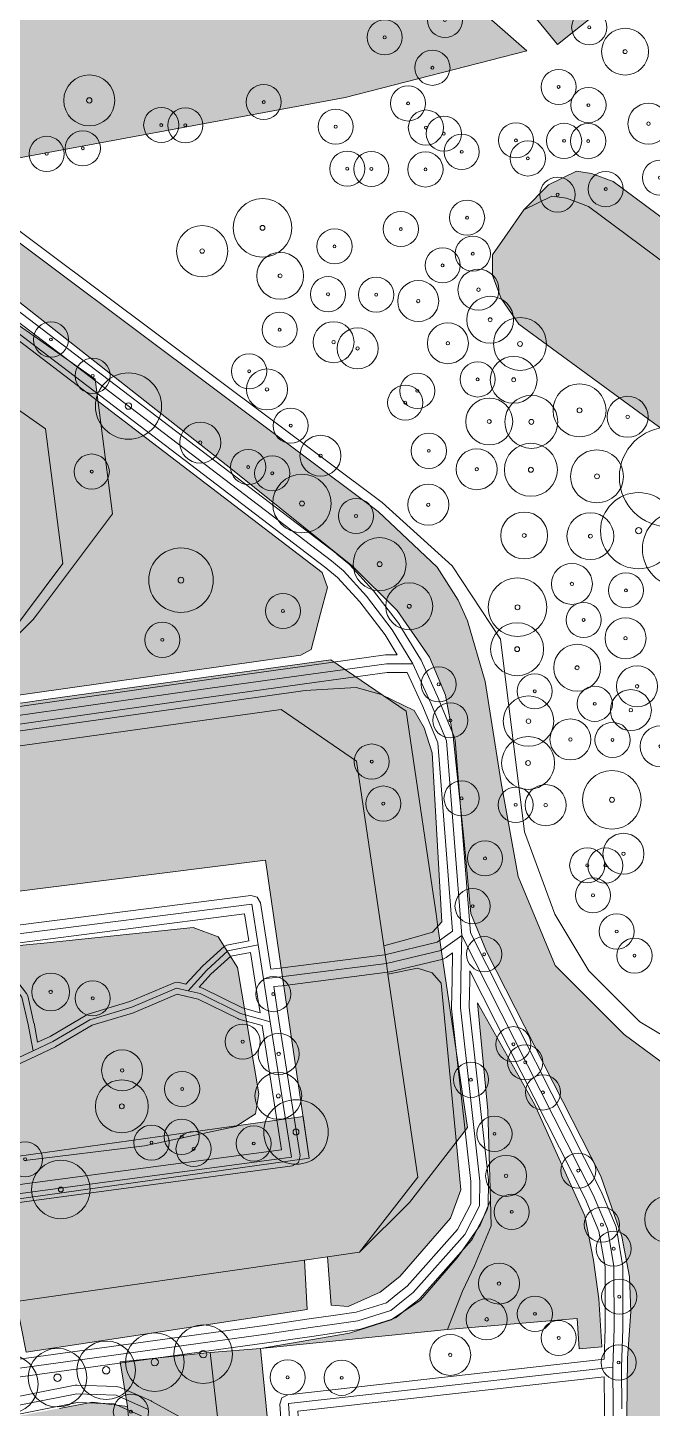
# Model space of a CAD drawing. Header units: metres. Extents: x -6 to 981, y -3 to 1020.
# Drawn here: x 720.2 to 826.9, y 386.9 to 622.7 of the extents above; entities that cross this region are included whole.
import ezdxf

# ---------------------------------------------------------------- set-up
doc = ezdxf.new("R2010")
doc.units = ezdxf.units.M
doc.header["$MEASUREMENT"] = 0
for name, color, linetype, lineweight, true_color in [('TPX_BUILDINGS', 7, 'CONTINUOUS', 0, 0x000000), ('TPX_BUILDINGS_HATCH', 7, 'CONTINUOUS', 0, 0xf0f0f0), ('TPX_BUILDINGS_SHADOWS_HATCH', 7, 'CONTINUOUS', 0, 0x000000), ('TPX_BUILDINGS_SHADOWS_OUTLINES', 7, 'CONTINUOUS', 0, 0x000000), ('TPX_ROADS_AXES', 7, 'CONTINUOUS', 0, 0x323232), ('TPX_ROADS_CONTOURS', 7, 'CONTINUOUS', 0, 0x646464), ('TPX_VEGETATION_GREEN_SPACES', 7, 'CONTINUOUS', 0, 0x58ba48), ('TPX_VEGETATION_GREEN_SPACES_HATCH', 7, 'CONTINUOUS', 0, 0x58ba48), ('TPX_VEGETATION_TREES_INDIVIDUAL', 7, 'CONTINUOUS', 0, 0x136734), ('TPX_WATERWAYS', 7, 'CONTINUOUS', 0, 0x7aafdf)]:
    doc.layers.add(name, color=color, linetype=linetype, lineweight=lineweight, true_color=true_color)

# ---------------------------------------------------------------- blocks, each defined once
blk = doc.blocks.new('TREETR004_CR044')
at = {"layer": 'TPX_VEGETATION_TREES_INDIVIDUAL'}
for radius in [4.37, 0.375]:
    blk.add_circle((0, 0, 0.04), radius, dxfattribs=at)
blk = doc.blocks.new('TREETR007_CR085')
at = {"layer": 'TPX_VEGETATION_TREES_INDIVIDUAL'}
for radius in [8.5, 0.708]:
    blk.add_circle((0, 0, 0.04), radius, dxfattribs=at)
blk = doc.blocks.new('TREETR005_CR044')
at = {"layer": 'TPX_VEGETATION_TREES_INDIVIDUAL'}
for radius in [4.36, 0.458]:
    blk.add_circle((0, 0, 0.04), radius, dxfattribs=at)
blk = doc.blocks.new('TREETR003_CR032')
at = {"layer": 'TPX_VEGETATION_TREES_INDIVIDUAL'}
for radius in [3.23, 0.292]:
    blk.add_circle((0, 0, 0.04), radius, dxfattribs=at)
blk = doc.blocks.new('TREETR003_CR040')
at = {"layer": 'TPX_VEGETATION_TREES_INDIVIDUAL'}
for radius in [4, 0.333]:
    blk.add_circle((0, 0, 0.04), radius, dxfattribs=at)
blk = doc.blocks.new('TREETR003_CR030')
at = {"layer": 'TPX_VEGETATION_TREES_INDIVIDUAL'}
for radius in [3, 0.25]:
    blk.add_circle((0, 0, 0.04), radius, dxfattribs=at)
blk = doc.blocks.new('TREETR003_CR035')
at = {"layer": 'TPX_VEGETATION_TREES_INDIVIDUAL'}
for radius in [3.5, 0.292]:
    blk.add_circle((0, 0, 0.04), radius, dxfattribs=at)
blk = doc.blocks.new('TREETR005_CR065')
at = {"layer": 'TPX_VEGETATION_TREES_INDIVIDUAL'}
for radius in [6.5, 0.542]:
    blk.add_circle((0, 0, 0.04), radius, dxfattribs=at)
blk = doc.blocks.new('TREETR005_CR057')
at = {"layer": 'TPX_VEGETATION_TREES_INDIVIDUAL'}
for radius in [5.65, 0.542]:
    blk.add_circle((0, 0, 0.04), radius, dxfattribs=at)
blk = doc.blocks.new('TREETR004_CR043')
at = {"layer": 'TPX_VEGETATION_TREES_INDIVIDUAL'}
for radius in [4.3, 0.375]:
    blk.add_circle((0, 0, 0.04), radius, dxfattribs=at)
blk = doc.blocks.new('TREETR006_CR050')
at = {"layer": 'TPX_VEGETATION_TREES_INDIVIDUAL'}
for radius in [5, 0.625]:
    blk.add_circle((0, 0, 0.04), radius, dxfattribs=at)
blk = doc.blocks.new('TREETR005_CR055')
at = {"layer": 'TPX_VEGETATION_TREES_INDIVIDUAL'}
for radius in [5.51, 0.5]:
    blk.add_circle((0, 0, 0.04), radius, dxfattribs=at)
blk = doc.blocks.new('TREETR004_CR050')
at = {"layer": 'TPX_VEGETATION_TREES_INDIVIDUAL'}
for radius in [5, 0.417]:
    blk.add_circle((0, 0, 0.04), radius, dxfattribs=at)
blk = doc.blocks.new('TREETR004_CR045')
at = {"layer": 'TPX_VEGETATION_TREES_INDIVIDUAL'}
for radius in [4.52, 0.417]:
    blk.add_circle((0, 0, 0.04), radius, dxfattribs=at)

msp = doc.modelspace()

# ---------------------------------------------------------------- hatches: boundary and pattern name
at = {"layer": 'TPX_BUILDINGS_HATCH'}
for points in [[(799.64, 583.88), (799.61, 580.35), (801.09, 576.45), (804.1, 572.04), (836.06, 548.64), (838.74, 545.75), (840.83, 542.61), (841.56, 539.15), (850.01, 483.78), (850.98, 478.72), (853.49, 475.65), (864.59, 467.8), (866.45, 467.11), (868.66, 467.09), (870.54, 468.59), (870.89, 470.43), (870.84, 473.22), (866.36, 505.41), (859.5, 554.83), (857.67, 559.22), (856.17, 561.6), (853.66, 564.32), (849.78, 567.06), (815.98, 592.15), (812.26, 593.54), (809.73, 593.89), (804.96, 591.59), (801.7, 586.9), (799.64, 583.88)], [(615.81, 487.43), (605.84, 474.41), (610.96, 470.5), (615.21, 467.26), (658.31, 434.33), (660.24, 432.92), (661.4, 431.98), (699.94, 402.56), (703.73, 403.1), (718.29, 405.19), (767.52, 412.25), (771.46, 412.81), (776.93, 413.6), (786.89, 426.41), (781.76, 461.1), (781.5, 462.9), (781.05, 465.92), (776.39, 497.46), (763.52, 506.26), (715.23, 499.53), (709.32, 498.7), (705.32, 498.14), (705.51, 495.24), (703.7, 492.38), (702.54, 488.6), (702.73, 483.93), (704.03, 480.36), (706.46, 477.22), (707.55, 476.16), (707.88, 473.9), (760.83, 480.54), (763.76, 460.58), (768.31, 429.63), (704.93, 420.78), (670.29, 446.71), (629.79, 476.97), (617.93, 485.84), (615.81, 487.43)]]:
    msp.add_hatch(color=256, dxfattribs=at).paths.add_polyline_path(points)
h = msp.add_hatch(color=256, dxfattribs=at)
h.paths.add_polyline_path([(615.81, 487.43), (605.84, 474.41), (610.96, 470.5), (615.21, 467.26), (658.31, 434.33), (660.24, 432.92), (661.4, 431.98), (699.94, 402.56), (703.73, 403.1), (718.29, 405.19), (767.52, 412.25), (771.46, 412.81), (776.93, 413.6), (786.89, 426.41), (781.76, 461.1), (781.5, 462.9), (781.05, 465.92), (776.39, 497.46), (763.52, 506.26), (715.23, 499.53), (714.92, 502.06), (714.6, 504.68), (714.19, 508.09), (713.45, 514.11), (726.27, 531.16), (723.28, 554.17), (705.04, 567), (689.16, 565.01), (676.57, 563.42), (668.47, 562.41), (652.09, 560.35), (638.04, 542.09), (641.29, 519.44), (642.64, 518.49), (636.16, 509.75), (648.12, 501.04), (654.69, 509.91), (659.66, 506.37), (680.09, 508.98), (683.74, 509.44), (685.89, 509.72), (707.56, 512.48), (708.28, 506.89), (708.65, 503.94), (709.32, 498.7), (705.32, 498.14), (705.51, 495.24), (703.7, 492.38), (702.54, 488.6), (702.73, 483.93), (704.03, 480.36), (706.46, 477.22), (707.55, 476.16), (707.88, 473.9), (760.83, 480.54), (763.76, 460.58), (768.31, 429.63), (704.93, 420.78), (670.29, 446.71), (629.79, 476.97), (631.11, 478.74), (636.82, 486.45), (624.85, 495.17), (619.37, 487.71), (617.93, 485.84), (615.81, 487.43)])
h.paths.add_polyline_path([(654.06, 536.18), (661.71, 546.27), (661.37, 548.84), (677.9, 551.03), (699.05, 553.83), (699.41, 551.12), (709.14, 543.87), (710.4, 536.37), (702.7, 526.58), (703.1, 523.6), (682.24, 520.83), (665.42, 518.59), (665.12, 520.81), (655.31, 528.1), (654.06, 536.18)], flags=16)
h = msp.add_hatch(color=256, dxfattribs=at)
h.paths.add_polyline_path([(652.09, 560.35), (638.04, 542.09), (641.29, 519.44), (642.64, 518.49), (654.69, 509.91), (659.66, 506.37), (680.09, 508.98), (683.74, 509.44), (685.89, 509.72), (707.56, 512.48), (712.72, 513.14), (713.45, 514.11), (726.27, 531.16), (723.28, 554.17), (705.04, 567), (689.16, 565.01), (676.57, 563.42), (668.47, 562.41), (652.09, 560.35)])
h.paths.add_polyline_path([(654.06, 536.18), (661.71, 546.27), (661.37, 548.84), (677.9, 551.03), (699.05, 553.83), (699.41, 551.12), (709.14, 543.87), (710.4, 536.37), (702.7, 526.58), (703.1, 523.6), (682.24, 520.83), (665.42, 518.59), (665.12, 520.81), (655.31, 528.1), (654.06, 536.18)], flags=16)
at = {"layer": 'TPX_BUILDINGS_SHADOWS_HATCH'}
for points in [[(809.2, 595.83), (804.96, 591.59), (809.73, 593.89), (812.26, 593.54), (815.98, 592.15), (849.78, 567.06), (837.01, 576.79), (840.78, 581.13), (820.22, 596.39), (816.5, 597.78), (813.97, 598.14), (809.2, 595.83)], [(660.57, 568.84), (652.09, 560.35), (668.47, 562.41), (676.57, 563.42), (689.16, 565.01), (705.04, 567), (723.28, 554.17), (726.27, 531.16), (713.45, 514.11), (714.19, 508.09), (714.6, 504.68), (714.92, 502.06), (715.23, 499.53), (763.52, 506.26), (776.39, 497.46), (781.05, 465.92), (781.5, 462.9), (781.76, 461.1), (786.89, 426.41), (776.93, 413.6), (785.42, 422.09), (795.37, 434.9), (790.25, 469.58), (789.99, 471.38), (789.54, 474.4), (784.88, 505.95), (772, 514.75), (723.72, 508.01), (719.04, 507.36), (718.85, 508.92), (718.43, 512.33), (717.72, 518.14), (721.21, 521.63), (721.93, 522.6), (734.75, 539.64), (731.77, 562.66), (713.53, 575.48), (697.65, 573.49), (685.05, 571.91), (676.95, 570.9), (660.57, 568.84)], [(629.79, 476.97), (629.79, 476.97), (670.29, 446.71), (704.93, 420.78), (768.31, 429.63), (767.26, 436.78), (713.41, 429.26), (678.78, 455.2), (638.28, 485.45), (638.05, 485.62), (640.13, 487.7), (651.06, 502.55), (650.24, 503.16), (652.37, 505.28), (655.41, 509.39), (654.69, 509.91), (648.12, 501.04), (648.94, 500.43), (638.01, 485.58), (636.82, 486.45), (631.11, 478.74), (629.79, 476.97)]]:
    msp.add_hatch(color=256, dxfattribs=at).paths.add_polyline_path(points)
at = {"layer": 'TPX_VEGETATION_GREEN_SPACES_HATCH'}
for points in [[(849.4, 703.29), (767.27, 692.11), (774.18, 662.91), (779.72, 651.11), (796.53, 637.15), (810.71, 619.81), (893.45, 685.79), (888.41, 686.86), (871, 701.77), (863.69, 691.84), (849.4, 703.29)], [(688.82, 621.72), (684.67, 615.17), (709.23, 598.68), (774.43, 610.77), (805.45, 618.69), (778.34, 642.54), (771.84, 633.7), (702.84, 622.36), (700.63, 615.8), (688.82, 621.72)], [(682.75, 612.91), (679.33, 606.79), (754.92, 547.38), (775.72, 530.75), (783.31, 523.15), (788.87, 515.19), (791.6, 508.68), (792.91, 501.66), (794.76, 483.74), (795.89, 471.44), (798.58, 464.97), (818.12, 426.59), (821.68, 416.27), (822.99, 409.42), (823.21, 403.42), (822.67, 395.52), (822.57, 385.67), (823.15, 380.37), (827.66, 373.26), (833.64, 364.74), (850.14, 348.23), (872.93, 327.05), (876.46, 332.85), (857.26, 350.66), (841.98, 366.54), (834.66, 380.57), (831.09, 390.92), (832.03, 405.09), (835.3, 415.23), (836.11, 424.83), (836.58, 431.87), (833.83, 442.11), (822.07, 450.79), (810.34, 462.57), (803.98, 477.74), (801.11, 493.76), (798.39, 511.02), (795.36, 521.4), (793.77, 524.95), (790.15, 530.56), (780.1, 540.05), (682.75, 612.91)], [(770.52, 529.64), (684.74, 595.13), (689.16, 565.01), (705.04, 567), (723.28, 554.17), (726.27, 531.16), (713.45, 514.11), (714.19, 508.09), (766.88, 515.54), (768.64, 516.49), (770.25, 522.67), (771.46, 527.11), (770.52, 529.64)], [(767.6, 509.53), (714.92, 502.06), (715.23, 499.53), (763.52, 506.26), (776.39, 497.46), (781.05, 465.92), (786.26, 467.33), (789.38, 468.27), (790.96, 470), (789.29, 498.87), (787.96, 503.14), (786.24, 506.06), (780.63, 508.83), (776.36, 510.03), (767.6, 509.53)], [(649.39, 479.86), (649.14, 474.65), (650.48, 471.14), (703.61, 430.75), (709.62, 428.76), (719.74, 429.24), (740.19, 431.76), (755.79, 435.09), (759.12, 437.2), (759.74, 440.67), (756.05, 462.2), (752.8, 467.46), (748.53, 469.05), (723.02, 466.39), (710.35, 465.15), (704.74, 468.11), (700.49, 470.86), (696.07, 477.49), (694.59, 485.44), (696.04, 494.91), (697.04, 498.38), (695.7, 500.15), (664.33, 496.38), (662, 495.44), (660.03, 493.71), (649.39, 479.86)], [(776.93, 413.6), (771.46, 412.81), (772.04, 404.54), (774.96, 404.31), (780.43, 406.78), (783.77, 409.46), (792.42, 419.44), (794.22, 424.27), (793.69, 429.69), (790.86, 459.55), (789.32, 461.3), (786.8, 462.1), (781.76, 461.1), (786.89, 426.41), (776.93, 413.6)], [(794.48, 406.95), (791.91, 400.4), (814.07, 402.28), (814.4, 397.1), (818.29, 397.45), (817.78, 405.66), (816.87, 412.24), (815.39, 419.81), (806.81, 438.87), (797.05, 456.2), (798.83, 437.78), (799.27, 422.48), (799.4, 418.1), (796.55, 411.26), (794.48, 406.95)], [(775.19, 399.79), (760.02, 397.18), (791.91, 400.4), (794.48, 406.95), (796.55, 411.26), (799.4, 418.1), (799.27, 422.48), (797.49, 418.21), (793.6, 412.67), (787.34, 405.39), (782.29, 402.06), (775.19, 399.79)], [(767.52, 412.25), (718.29, 405.19), (720.01, 396.51), (767.95, 403.8), (767.52, 412.25)], [(709.28, 383.75), (707.48, 378.87), (711.59, 378.07), (710.79, 372.97), (720.87, 371.47), (718.19, 357.06), (750.87, 350.86), (753.39, 356.5), (761.61, 355.55), (766.25, 359.37), (771.56, 359.17), (781, 359.23), (786.14, 356.69), (789.91, 350.19), (792.76, 339.89), (796.34, 327.97), (804.46, 310.04), (818.34, 313.42), (829.58, 328.59), (835.24, 336.74), (842.91, 341.31), (845.03, 346.14), (827.49, 362.01), (819.88, 371.08), (763.32, 363.57), (760.02, 397.18), (751.42, 396.49), (754.41, 370.05), (739.06, 368.88), (737.32, 387.24), (731.29, 388.02), (725.66, 386.93), (721.59, 386.21), (709.28, 383.75)], [(751.42, 396.49), (736.06, 394.87), (737.32, 387.24), (739.06, 368.88), (754.41, 370.05), (751.42, 396.49)]]:
    msp.add_hatch(color=256, dxfattribs=at).paths.add_polyline_path(points)

# ---------------------------------------------------------------- linework, layer by layer
at = {"layer": 'TPX_BUILDINGS', "elevation": 0.04}
for points in [[(849.78, 567.06), (815.98, 592.15), (812.26, 593.54), (809.73, 593.89), (804.96, 591.59), (801.7, 586.9), (799.64, 583.88), (799.61, 580.35), (801.09, 576.45), (804.1, 572.04), (836.06, 548.64)], [(713.45, 514.11), (726.27, 531.16), (723.28, 554.17), (705.04, 567)], [(718.29, 405.19), (767.52, 412.25), (771.46, 412.81), (776.93, 413.6), (786.89, 426.41), (781.76, 461.1), (781.5, 462.9), (781.05, 465.92), (776.39, 497.46), (763.52, 506.26), (715.23, 499.53)], [(718.29, 405.19), (767.52, 412.25), (771.46, 412.81), (776.93, 413.6), (786.89, 426.41), (781.76, 461.1), (781.5, 462.9), (781.05, 465.92), (776.39, 497.46), (763.52, 506.26), (715.23, 499.53)], [(707.88, 473.9), (760.83, 480.54), (763.76, 460.58), (768.31, 429.63), (704.93, 420.78)], [(707.88, 473.9), (760.83, 480.54), (763.76, 460.58), (768.31, 429.63), (704.93, 420.78)]]:
    msp.add_lwpolyline(points, dxfattribs=at)
msp.add_lwpolyline([(652.09, 560.35), (638.04, 542.09), (641.29, 519.44), (642.64, 518.49), (654.69, 509.91), (659.66, 506.37), (680.09, 508.98), (683.74, 509.44), (685.89, 509.72), (707.56, 512.48), (712.72, 513.14), (713.45, 514.11), (726.27, 531.16), (723.28, 554.17), (705.04, 567), (689.16, 565.01), (676.57, 563.42), (668.47, 562.41)], close=True, dxfattribs=at)
at = {"layer": 'TPX_BUILDINGS_SHADOWS_OUTLINES', "elevation": 0.04}
for points in [[(809.2, 595.83), (804.96, 591.59), (809.73, 593.89), (812.26, 593.54), (815.98, 592.15), (849.78, 567.06), (837.01, 576.79), (840.78, 581.13), (820.22, 596.39), (816.5, 597.78), (813.97, 598.14)], [(629.79, 476.97), (629.79, 476.97), (670.29, 446.71), (704.93, 420.78), (768.31, 429.63), (767.26, 436.78), (713.41, 429.26), (678.78, 455.2), (638.28, 485.45), (638.05, 485.62), (640.13, 487.7), (651.06, 502.55), (650.24, 503.16), (652.37, 505.28), (655.41, 509.39), (654.69, 509.91), (648.12, 501.04), (648.94, 500.43), (638.01, 485.58), (636.82, 486.45), (631.11, 478.74)]]:
    msp.add_lwpolyline(points, close=True, dxfattribs=at)
for points in [[(717.72, 518.14), (721.21, 521.63), (721.93, 522.6), (734.75, 539.64), (731.77, 562.66), (713.53, 575.48)], [(705.04, 567), (723.28, 554.17), (726.27, 531.16), (713.45, 514.11)], [(715.23, 499.53), (763.52, 506.26), (776.39, 497.46), (781.05, 465.92), (781.5, 462.9), (781.76, 461.1), (786.89, 426.41), (776.93, 413.6), (785.42, 422.09), (795.37, 434.9), (790.25, 469.58), (789.99, 471.38), (789.54, 474.4), (784.88, 505.95), (772, 514.75), (723.72, 508.01), (719.04, 507.36)]]:
    msp.add_lwpolyline(points, dxfattribs=at)
at = {"layer": 'TPX_ROADS_AXES', "elevation": 0.03}
for points in [[(830.07, 363.76), (823.92, 371.78), (820.27, 378.88), (820.21, 386.87), (820.15, 393.98), (820.37, 400.57), (820.36, 411.24), (819.23, 417.65), (816.8, 423.41), (794.37, 467.69), (791.74, 500.91), (789.09, 507.36), (786.04, 514.06), (782.51, 519.84), (778.1, 525.62), (774.18, 529.91), (772.1, 531.63), (686.31, 597.03), (677.77, 603.86), (675.5, 605.54), (671.52, 608.79), (668.85, 610.88), (647.72, 627.56)], [(640.1, 472.02), (658.76, 498.12), (684.98, 500.93), (706.26, 503.61), (708.65, 503.94), (714.6, 504.68), (751.38, 509.89), (768.97, 512.34), (781.54, 514.08), (786.04, 514.06)], [(716.46, 467.65), (758.54, 473.04), (759.63, 466.06), (760.53, 460.27), (761.68, 452.94), (765.28, 429.82), (715.62, 423.19)], [(672.01, 470.08), (675.94, 460.7), (682.38, 455.97), (684.87, 455.76), (688.18, 455.47), (692.87, 454.31), (697.74, 450.04), (702.85, 446.43), (709.31, 443.92), (712.74, 444.86), (717.15, 446.08), (721.21, 447.99), (724.56, 449.56), (730.86, 453.28), (738.03, 455.44), (745.66, 458.7), (747.63, 458.25), (749.68, 457.78), (756.57, 454.38), (761.68, 452.94)], [(704.77, 391.88), (760.91, 399.6), (768.54, 400.73), (772.64, 401.33), (776.64, 401.91), (782.24, 403.63), (784.1, 405.13), (786.07, 406.71), (794.88, 416.64), (797.39, 421.51), (797.43, 425.73), (794.13, 455.35), (794.23, 460.06), (794.29, 463.28), (794.37, 467.69), (790.82, 465.12), (781.5, 462.9)], [(713.75, 464.8), (716.84, 460.31), (719.27, 457.17), (720.35, 452.5), (721.21, 447.99)], [(747.63, 458.25), (750.83, 461.77), (754.44, 465.07), (759.63, 466.06)], [(763.5, 460.59), (781.5, 462.9)], [(763.5, 460.59), (760.53, 460.27)], [(764.81, 387.77), (820.15, 393.98)], [(740.71, 386.83), (735.33, 389.17), (728.64, 389.43), (708.86, 385.55)], [(820.27, 378.88), (765.83, 372.83), (764.81, 387.77)]]:
    msp.add_lwpolyline(points, dxfattribs=at)
at = {"layer": 'TPX_ROADS_CONTOURS', "elevation": 0.03}
for points in [[(673.49, 600.3), (675.81, 603.44), (676.85, 602.67), (685.37, 595.86), (685.4, 595.84), (771.16, 530.45), (773.14, 528.82), (776.95, 524.66), (781.27, 518.99), (783.36, 515.57), (781.55, 515.58), (781.33, 515.57), (768.77, 513.83), (751.18, 511.38), (714.41, 506.17), (708.47, 505.43), (706.07, 505.09), (685.75, 502.54), (684.73, 509.58), (683.23, 520.97), (678.9, 551.15), (677.56, 563.53)], [(714.78, 465.07), (714.88, 466.17), (716.45, 466.15), (716.65, 466.16), (757.28, 471.36), (758, 466.77), (754.25, 466.05), (753.77, 465.81), (750.15, 462.51), (750.09, 462.44), (747.28, 459.36), (745.88, 459.68), (745.27, 459.62), (737.69, 456.38), (730.57, 454.24), (730.35, 454.14), (724.09, 450.45), (721.95, 449.44), (721.33, 452.68), (721.32, 452.72), (720.25, 457.4), (720.06, 457.78), (717.65, 460.9)], [(749.52, 458.84), (751.54, 461.06), (754.91, 464.14), (758.31, 464.79), (759.05, 460.04), (759.92, 454.48), (756.93, 455.32), (750.12, 458.68), (749.91, 458.75)], [(711.45, 436.78), (712.4, 438.81), (712.48, 439.02), (713.59, 444.06), (717.42, 445.11), (717.58, 445.17), (721.64, 447.08), (724.99, 448.66), (725.07, 448.7), (731.26, 452.36), (738.32, 454.48), (738.42, 454.52), (745.75, 457.66), (747.4, 457.28), (749.34, 456.83), (756.13, 453.48), (756.3, 453.41), (760.26, 452.3), (763.56, 431.1), (716.32, 424.8), (715.65, 428.04), (715.56, 428.3), (713.01, 433.21)], [(766.4, 386.44), (818.66, 392.31), (818.71, 386.86), (818.76, 380.22), (767.22, 374.5)]]:
    msp.add_lwpolyline(points, close=True, dxfattribs=at)
for points in [[(821.71, 386.88), (821.65, 393.97), (821.87, 400.52), (821.87, 400.57), (821.86, 411.24), (821.84, 411.5), (820.71, 417.91), (820.61, 418.23), (818.19, 423.99), (818.14, 424.09), (795.84, 468.11), (793.24, 501.02), (793.13, 501.48), (790.47, 507.93), (790.45, 507.98), (787.41, 514.68), (787.32, 514.84), (783.79, 520.62), (783.71, 520.75), (779.29, 526.53), (779.21, 526.63), (775.28, 530.93), (775.13, 531.07), (773.05, 532.79), (773.01, 532.82), (687.23, 598.22)], [(714.81, 503.19), (751.59, 508.41), (769.18, 510.85), (781.64, 512.58), (785.07, 512.57), (787.71, 506.76), (790.27, 500.55), (792.8, 468.42), (790.18, 466.51), (781.23, 464.37), (763.33, 462.07), (761.79, 461.91), (761.11, 466.3), (760.02, 473.27), (759.44, 474.23), (758.35, 474.52), (716.37, 469.15)], [(715.82, 421.7), (765.47, 428.33), (766.48, 428.92), (766.76, 430.05), (763.16, 453.17), (762.26, 458.94), (763.69, 459.1), (781.69, 461.41), (781.77, 461.45), (781.85, 461.44), (791.17, 463.66), (791.7, 463.91), (792.81, 464.72), (792.73, 460.09), (792.63, 455.38), (792.64, 455.18), (795.93, 425.66), (795.89, 421.88), (793.64, 417.49), (785.03, 407.8), (783.16, 406.31), (781.52, 404.98), (776.31, 403.38), (772.43, 402.82), (768.32, 402.21), (760.7, 401.09), (704.65, 393.38)], [(704.97, 390.4), (761.11, 398.12), (768.76, 399.24), (772.86, 399.85), (776.86, 400.43), (777.08, 400.48), (782.68, 402.2), (783.18, 402.47), (785.04, 403.97), (787.01, 405.54), (787.19, 405.72), (796.01, 415.64), (796.22, 415.95), (798.73, 420.83), (798.89, 421.5), (798.93, 425.72), (798.92, 425.9), (795.64, 455.42), (795.73, 460.03), (795.76, 461.63), (815.44, 422.78), (817.78, 417.22), (818.86, 411.11), (818.87, 400.59), (818.69, 395.33), (764.64, 389.26), (763.66, 388.73), (763.31, 387.67), (764.34, 372.73)], [(746.24, 385.5), (741.44, 388.14), (741.31, 388.2), (735.93, 390.55), (735.38, 390.67), (728.69, 390.92), (728.35, 390.9), (708.77, 387.06)], [(709.15, 384.07), (728.76, 387.92), (734.99, 387.69), (740.05, 385.48)]]:
    msp.add_lwpolyline(points, dxfattribs=at)
at = {"layer": 'TPX_VEGETATION_GREEN_SPACES', "elevation": 0}
for points in [[(849.4, 703.29), (767.27, 692.11), (774.18, 662.91), (779.72, 651.11), (796.53, 637.15), (810.71, 619.81), (893.45, 685.79), (888.41, 686.86), (871, 701.77), (863.69, 691.84)], [(688.82, 621.72), (684.67, 615.17), (709.23, 598.68), (774.43, 610.77), (805.45, 618.69), (778.34, 642.54), (771.84, 633.7), (702.84, 622.36), (700.63, 615.8)], [(770.52, 529.64), (684.74, 595.13), (689.16, 565.01), (705.04, 567), (723.28, 554.17), (726.27, 531.16), (713.45, 514.11), (714.19, 508.09), (766.88, 515.54), (768.64, 516.49), (770.25, 522.67), (771.46, 527.11)], [(767.6, 509.53), (714.92, 502.06), (715.23, 499.53), (763.52, 506.26), (776.39, 497.46), (781.05, 465.92), (786.26, 467.33), (789.38, 468.27), (790.96, 470), (789.29, 498.87), (787.96, 503.14), (786.24, 506.06), (780.63, 508.83), (776.36, 510.03)], [(776.93, 413.6), (771.46, 412.81), (772.04, 404.54), (774.96, 404.31), (780.43, 406.78), (783.77, 409.46), (792.42, 419.44), (794.22, 424.27), (793.69, 429.69), (790.86, 459.55), (789.32, 461.3), (786.8, 462.1), (781.76, 461.1), (786.89, 426.41)], [(794.48, 406.95), (791.91, 400.4), (814.07, 402.28), (814.4, 397.1), (818.29, 397.45), (817.78, 405.66), (816.87, 412.24), (815.39, 419.81), (806.81, 438.87), (797.05, 456.2), (798.83, 437.78), (799.27, 422.48), (799.4, 418.1), (796.55, 411.26)], [(775.19, 399.79), (760.02, 397.18), (791.91, 400.4), (794.48, 406.95), (796.55, 411.26), (799.4, 418.1), (799.27, 422.48), (797.49, 418.21), (793.6, 412.67), (787.34, 405.39), (782.29, 402.06)], [(767.52, 412.25), (718.29, 405.19), (720.01, 396.51), (767.95, 403.8)], [(751.42, 396.49), (736.06, 394.87), (737.32, 387.24), (739.06, 368.88), (754.41, 370.05)]]:
    msp.add_lwpolyline(points, close=True, dxfattribs=at)
for points in [[(833.83, 442.11), (822.07, 450.79), (810.34, 462.57), (803.98, 477.74), (801.11, 493.76), (798.39, 511.02), (795.36, 521.4), (793.77, 524.95), (790.15, 530.56), (780.1, 540.05), (682.75, 612.91)], [(679.33, 606.79), (754.92, 547.38), (775.72, 530.75), (783.31, 523.15), (788.87, 515.19), (791.6, 508.68), (792.91, 501.66), (794.76, 483.74), (795.89, 471.44), (798.58, 464.97), (818.12, 426.59), (821.68, 416.27), (822.99, 409.42), (823.21, 403.42), (822.67, 395.52), (822.57, 385.67)], [(719.74, 429.24), (740.19, 431.76), (755.79, 435.09), (759.12, 437.2), (759.74, 440.67), (756.05, 462.2), (752.8, 467.46), (748.53, 469.05), (723.02, 466.39), (710.35, 465.15)], [(763.32, 363.57), (760.02, 397.18), (751.42, 396.49), (754.41, 370.05)], [(739.06, 368.88), (737.32, 387.24), (731.29, 388.02), (725.66, 386.93)]]:
    msp.add_lwpolyline(points, dxfattribs=at)
at = {"layer": 'TPX_WATERWAYS', "elevation": 0.01}
msp.add_lwpolyline([(589.45, 685.72), (674.56, 621.18), (684.78, 613.42), (780.76, 541.58), (792.72, 530.79), (800.98, 518.27), (805.07, 485.38), (810.23, 471.29), (816.04, 461.65), (824.76, 452.94), (833.49, 447.73)], dxfattribs=at)

# ---------------------------------------------------------------- block references
at = {"layer": 'TPX_VEGETATION_TREES_INDIVIDUAL'}
for name, p in [('TREETR003_CR030', (791.49, 623.98, 0.04)), ('TREETR003_CR030', (816.13, 622.72, 0.04)), ('TREETR003_CR030', (781.2, 621.01, 0.04)), ('TREETR003_CR040', (822.25, 618.57, 0.04)), ('TREETR003_CR030', (789.36, 615.82, 0.04)), ('TREETR003_CR030', (810.9, 612.55, 0.04)), ('TREETR005_CR044', (730.77, 610.25, 0.04)), ('TREETR003_CR030', (760.55, 609.96, 0.04)), ('TREETR003_CR030', (785.2, 609.73, 0.04)), ('TREETR003_CR030', (816, 609.44, 0.04)), ('TREETR003_CR030', (743.05, 606.04, 0.04)), ('TREETR003_CR030', (747.16, 606, 0.04)), ('TREETR003_CR030', (772.83, 605.76, 0.04)), ('TREETR003_CR030', (788.24, 605.61, 0.04)), ('TREETR003_CR035', (826.25, 606.27, 0.04)), ('TREETR003_CR030', (791.31, 604.56, 0.04)), ('TREETR003_CR030', (803.62, 603.42, 0.04)), ('TREETR003_CR030', (811.84, 603.34, 0.04)), ('TREETR003_CR030', (815.95, 603.3, 0.04)), ('TREETR003_CR030', (723.49, 601.12, 0.04)), ('TREETR003_CR030', (729.66, 602.08, 0.04)), ('TREETR003_CR030', (794.36, 601.47, 0.04)), ('TREETR003_CR030', (774.82, 598.59, 0.04)), ('TREETR003_CR030', (778.93, 598.55, 0.04)), ('TREETR003_CR030', (788.17, 598.46, 0.04)), ('TREETR003_CR030', (805.65, 600.34, 0.04)), ('TREETR003_CR030', (828.21, 597.06, 0.04)), ('TREETR003_CR030', (810.72, 594.16, 0.04)), ('TREETR003_CR030', (818.95, 595.1, 0.04)), ('TREETR004_CR050', (760.34, 588.5, 0.04)), ('TREETR003_CR030', (795.28, 590.22, 0.04)), ('TREETR003_CR030', (783.96, 588.28, 0.04)), ('TREETR004_CR044', (750.04, 584.52, 0.04)), ('TREETR003_CR030', (772.64, 585.32, 0.04)), ('TREETR003_CR030', (796.25, 584.07, 0.04)), ('TREETR003_CR030', (791.09, 582.08, 0.04)), ('TREETR003_CR040', (763.35, 580.3, 0.04)), ('TREETR003_CR030', (771.53, 577.16, 0.04)), ('TREETR003_CR030', (779.75, 577.08, 0.04)), ('TREETR003_CR035', (797.22, 577.93, 0.04)), ('TREETR003_CR035', (786.93, 575.99, 0.04)), ('TREETR003_CR040', (799.22, 572.8, 0.04)), ('TREETR003_CR030', (763.26, 571.1, 0.04)), ('TREETR004_CR045', (804.32, 568.67, 0.04)), ('TREETR003_CR030', (724.22, 569.43, 0.04)), ('TREETR003_CR035', (772.48, 568.97, 0.04)), ('TREETR003_CR035', (776.58, 567.91, 0.04)), ('TREETR003_CR035', (791.99, 568.79, 0.04)), ('TREETR003_CR030', (731.35, 563.23, 0.04)), ('TREETR003_CR030', (758.06, 564, 0.04)), ('TREETR003_CR040', (803.23, 562.55, 0.04)), ('TREETR005_CR057', (737.46, 558.06, 0.04)), ('TREETR003_CR035', (761.11, 560.9, 0.04)), ('TREETR003_CR030', (786.78, 560.66, 0.04)), ('TREETR003_CR030', (797.07, 562.61, 0.04)), ('TREETR003_CR030', (784.71, 558.64, 0.04)), ('TREETR004_CR045', (814.48, 557.33, 0.04)), ('TREETR003_CR040', (799.06, 555.43, 0.04)), ('TREETR004_CR045', (806.25, 555.36, 0.04)), ('TREETR003_CR035', (822.69, 556.23, 0.04)), ('TREETR003_CR030', (765.16, 554.73, 0.04)), ('TREETR003_CR035', (749.72, 551.82, 0.04)), ('TREETR007_CR085', (829.78, 545.94, 0.04)), ('TREETR003_CR035', (770.24, 549.58, 0.04)), ('TREETR003_CR030', (788.74, 550.42, 0.04)), ('TREETR004_CR045', (806.17, 547.19, 0.04)), ('TREETR003_CR030', (731.19, 546.88, 0.04)), ('TREETR003_CR030', (757.9, 547.65, 0.04)), ('TREETR003_CR030', (762, 546.59, 0.04)), ('TREETR003_CR035', (796.92, 547.28, 0.04)), ('TREETR004_CR045', (817.45, 546.06, 0.04)), ('TREETR004_CR050', (767.08, 541.43, 0.04)), ('TREETR003_CR035', (788.65, 541.22, 0.04)), ('TREETR003_CR030', (776.31, 539.3, 0.04)), ('TREETR005_CR065', (824.56, 536.79, 0.04)), ('TREETR003_CR040', (805.03, 535.96, 0.04)), ('TREETR003_CR040', (816.33, 535.85, 0.04)), ('TREETR005_CR065', (831.71, 533.66, 0.04)), ('TREETR004_CR045', (780.34, 531.08, 0.04)), ('TREETR005_CR055', (746.42, 528.34, 0.04)), ('TREETR003_CR035', (813.17, 527.7, 0.04)), ('TREETR004_CR050', (803.89, 523.71, 0.04)), ('TREETR003_CR030', (822.4, 526.59, 0.04)), ('TREETR003_CR030', (763.83, 523.07, 0.04)), ('TREETR003_CR040', (785.4, 523.88, 0.04)), ('TREETR003_CR030', (815.17, 521.55, 0.04)), ('TREETR003_CR030', (743.24, 518.15, 0.04)), ('TREETR004_CR045', (803.82, 516.55, 0.04)), ('TREETR003_CR035', (822.33, 518.42, 0.04)), ('TREETR003_CR040', (814.06, 513.39, 0.04)), ('TREETR003_CR030', (790.41, 510.55, 0.04)), ('TREETR003_CR030', (806.83, 509.37, 0.04)), ('TREETR003_CR035', (824.3, 510.22, 0.04)), ('TREETR003_CR030', (817.08, 507.23, 0.04)), ('TREETR003_CR035', (823.24, 506.15, 0.04)), ('TREETR003_CR030', (792.41, 504.4, 0.04)), ('TREETR004_CR043', (805.76, 504.27, 0.04)), ('TREETR003_CR035', (812.92, 501.14, 0.04)), ('TREETR003_CR030', (820.11, 501.07, 0.04)), ('TREETR003_CR035', (828.31, 499.97, 0.04)), ('TREETR003_CR030', (778.99, 497.37, 0.04)), ('TREETR004_CR045', (805.69, 497.12, 0.04)), ('TREETR004_CR050', (820.01, 490.85, 0.04)), ('TREETR003_CR030', (780.97, 490.2, 0.04)), ('TREETR003_CR030', (794.33, 491.09, 0.04)), ('TREETR003_CR030', (803.57, 489.98, 0.04)), ('TREETR003_CR035', (808.7, 489.93, 0.04)), ('TREETR003_CR030', (798.34, 480.84, 0.04)), ('TREETR003_CR035', (821.98, 481.63, 0.04)), ('TREETR003_CR030', (815.79, 479.65, 0.04)), ('TREETR003_CR030', (818.87, 479.62, 0.04)), ('TREETR003_CR030', (816.77, 474.53, 0.04)), ('TREETR003_CR030', (796.21, 472.68, 0.04)), ('TREETR003_CR030', (820.82, 468.36, 0.04)), ('TREETR003_CR030', (798.19, 464.48, 0.04)), ('TREETR003_CR030', (823.86, 464.24, 0.04)), ('TREETR003_CR032', (724.18, 458.04, 0.04)), ('TREETR003_CR030', (731.36, 456.95, 0.04)), ('TREETR003_CR030', (762.18, 457.67, 0.04)), ('TREETR003_CR030', (756.96, 449.55, 0.04)), ('TREETR003_CR035', (763.11, 447.45, 0.04)), ('TREETR003_CR030', (803.18, 449.11, 0.04)), ('TREETR003_CR035', (736.38, 444.64, 0.04)), ('TREETR003_CR030', (805.2, 446.02, 0.04)), ('TREETR003_CR030', (795.93, 443.04, 0.04)), ('TREETR003_CR030', (746.62, 441.47, 0.04)), ('TREETR003_CR040', (763.04, 440.29, 0.04)), ('TREETR003_CR030', (808.23, 440.88, 0.04)), ('TREETR004_CR045', (736.32, 438.5, 0.04)), ('TREETR005_CR055', (766.06, 434.13, 0.04)), ('TREETR003_CR030', (746.54, 433.3, 0.04)), ('TREETR003_CR030', (799.95, 433.81, 0.04)), ('TREETR003_CR030', (741.39, 432.32, 0.04)), ('TREETR003_CR030', (748.57, 431.23, 0.04)), ('TREETR003_CR030', (758.85, 432.16, 0.04)), ('TREETR003_CR030', (719.8, 429.46, 0.04)), ('TREETR004_CR050', (725.91, 424.3, 0.04)), ('TREETR003_CR035', (801.94, 426.64, 0.04)), ('TREETR003_CR030', (814.27, 427.54, 0.04)), ('TREETR003_CR030', (802.9, 420.49, 0.04)), ('TREETR003_CR040', (829.6, 419.22, 0.04)), ('TREETR003_CR030', (818.29, 418.3, 0.04)), ('TREETR003_CR030', (820.3, 414.2, 0.04)), ('TREETR003_CR035', (800.73, 408.25, 0.04)), ('TREETR003_CR030', (821.25, 406.01, 0.04)), ('TREETR003_CR035', (798.62, 402.14, 0.04)), ('TREETR003_CR030', (806.85, 403.08, 0.04)), ('TREETR006_CR050', (750.23, 396.2, 0.04)), ('TREETR003_CR030', (810.92, 398.96, 0.04)), ('TREETR006_CR050', (733.65, 393.44, 0.04)), ('TREETR006_CR050', (741.94, 394.82, 0.04)), ('TREETR003_CR035', (792.4, 396.07, 0.04)), ('TREETR006_CR050', (717.01, 391.05, 0.04)), ('TREETR006_CR050', (725.34, 392.18, 0.04)), ('TREETR003_CR030', (821.15, 394.77, 0.04)), ('TREETR003_CR030', (764.63, 392.24, 0.04)), ('TREETR003_CR030', (773.88, 392.16, 0.04)), ('TREETR003_CR030', (737.87, 386.37, 0.04))]:
    msp.add_blockref(name, p, dxfattribs=at)

doc.saveas('drawing.dxf')
